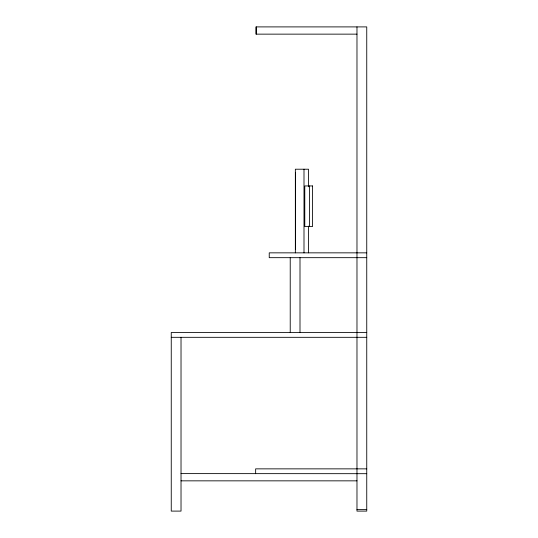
<?xml version="1.0" encoding="UTF-8"?>
<svg xmlns="http://www.w3.org/2000/svg" width="538" height="538" viewBox="0 0 538 538"><rect width="100%" height="100%" fill="white"/><g stroke="black" fill="none" stroke-linecap="round" stroke-linejoin="round"><path stroke-width="0.81" d="M356.976 34.143L255.967 34.143L255.967 26.9L366.748 26.9L366.748 511.1L356.976 511.1L356.976 26.9M366.748 252.847L269.235 252.847L269.235 257.675L366.748 257.675M366.748 332.497L171.252 332.497L171.252 511.1L181.024 511.1L181.024 337.319M171.252 337.319L366.748 337.319M366.748 468.86L255.644 468.86L255.644 473.689M181.024 473.608L366.748 473.689M181.024 480.844L356.976 480.844M356.976 509.614L366.748 509.614M309.579 185.94L309.579 226.572M308.496 186.78L308.496 169.214L295.349 169.214L295.349 252.847M308.496 226.088L308.496 252.847M303.997 169.214L303.997 252.847M300.002 257.675L300.002 332.497M295.483 172.799L295.483 249.262M290.224 257.675L290.224 332.497M256.29 26.9L256.29 34.143M312.524 185.94L304.777 185.94L304.777 226.572L312.524 226.572L312.524 185.94"/></g></svg>
